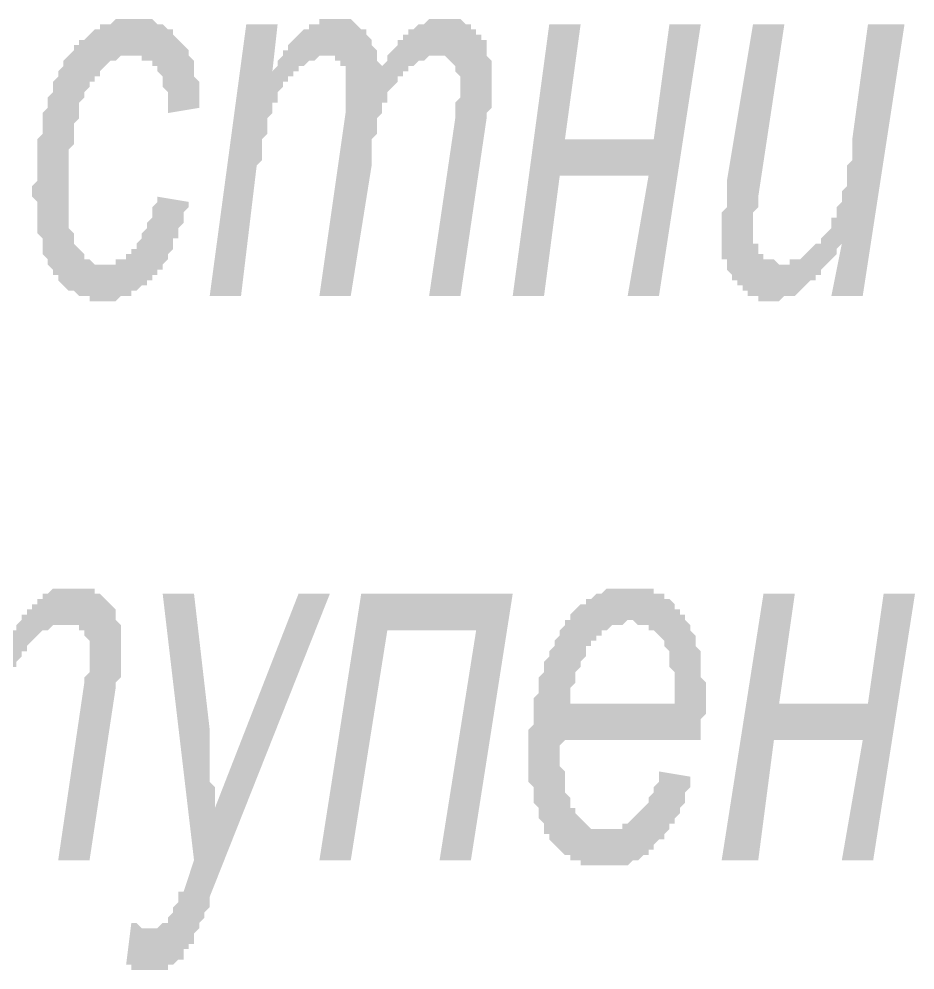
# Model space of a CAD drawing. Header units: millimetres. Extents: x 1372 to 666090, y 1285 to 31551.
# Drawn here: x 506236 to 506952, y 5046 to 5805 of the extents above; entities that cross this region are included whole.
import ezdxf

# ---------------------------------------------------------------- set-up
doc = ezdxf.new("R2010")
doc.units = ezdxf.units.MM
doc.layers.add('PDF _75-АЗ Штамп', color=7, linetype='Continuous')

msp = doc.modelspace()

# ---------------------------------------------------------------- hatches: boundary and pattern name
at = {"layer": 'PDF _75-АЗ Штамп', "transparency": 33554559}
for points in [[(506346.92, 5663.04), (506371.94, 5658.87), (506371.94, 5654.69), (506367.77, 5650.52), (506367.77, 5646.35), (506367.77, 5642.18), (506363.6, 5638.01), (506363.6, 5633.84), (506363.6, 5629.67), (506359.43, 5629.67), (506359.43, 5625.5), (506359.43, 5621.32), (506355.26, 5617.15), (506355.26, 5612.98), (506355.26, 5612.98), (506351.09, 5608.81), (506351.09, 5604.64), (506346.92, 5604.64), (506346.92, 5600.47), (506342.74, 5600.47), (506342.74, 5596.3), (506338.57, 5596.3), (506338.57, 5592.13), (506334.4, 5592.13), (506330.23, 5587.96), (506330.23, 5587.96), (506326.06, 5587.96), (506326.06, 5583.78), (506321.89, 5583.78), (506317.72, 5583.78), (506317.72, 5583.78), (506313.55, 5579.61), (506309.38, 5579.61), (506309.38, 5579.61), (506305.2, 5579.61), (506305.2, 5579.61), (506301.03, 5579.61), (506296.86, 5579.61), (506292.69, 5579.61), (506292.69, 5583.78), (506288.52, 5583.78), (506284.35, 5583.78), (506284.35, 5583.78), (506280.18, 5587.96), (506280.18, 5587.96), (506276.01, 5587.96), (506271.83, 5592.13), (506271.83, 5592.13), (506267.66, 5596.3), (506267.66, 5600.47), (506263.49, 5600.47), (506263.49, 5604.64), (506263.49, 5604.64), (506259.32, 5608.81), (506259.32, 5612.98), (506259.32, 5612.98), (506255.15, 5617.15), (506255.15, 5621.32), (506255.15, 5625.5), (506255.15, 5629.67), (506250.98, 5633.84), (506250.98, 5633.84), (506250.98, 5638.01), (506250.98, 5642.18), (506250.98, 5646.35), (506250.98, 5650.52), (506250.98, 5658.87), (506246.81, 5663.04), (506246.81, 5667.21), (506246.81, 5667.21), (506246.81, 5671.38), (506250.98, 5675.55), (506250.98, 5679.72), (506250.98, 5683.89), (506250.98, 5688.06), (506250.98, 5692.23), (506250.98, 5696.41), (506250.98, 5700.58), (506250.98, 5704.75), (506250.98, 5704.75), (506250.98, 5708.92), (506255.15, 5713.09), (506255.15, 5717.26), (506255.15, 5721.43), (506255.15, 5725.6), (506255.15, 5729.78), (506259.32, 5733.95), (506259.32, 5733.95), (506259.32, 5738.12), (506259.32, 5742.29), (506263.49, 5746.46), (506263.49, 5750.63), (506263.49, 5754.8), (506267.66, 5758.97), (506267.66, 5763.14), (506271.83, 5767.32), (506271.83, 5767.32), (506271.83, 5771.49), (506276.01, 5775.66), (506276.01, 5775.66), (506280.18, 5779.83), (506280.18, 5784), (506284.35, 5784), (506284.35, 5788.17), (506288.52, 5788.17), (506288.52, 5788.17), (506292.69, 5792.34), (506292.69, 5792.34), (506296.86, 5796.51), (506301.03, 5796.51), (506301.03, 5800.69), (506305.2, 5800.69), (506305.2, 5800.69), (506309.38, 5800.69), (506313.55, 5804.86), (506313.55, 5804.86), (506317.72, 5804.86), (506321.89, 5804.86), (506321.89, 5804.86), (506326.06, 5804.86), (506330.23, 5804.86), (506330.23, 5804.86), (506334.4, 5804.86), (506338.57, 5804.86), (506338.57, 5804.86), (506342.74, 5804.86), (506346.92, 5800.69), (506346.92, 5800.69), (506351.09, 5800.69), (506355.26, 5796.51), (506355.26, 5796.51), (506359.43, 5796.51), (506359.43, 5792.34), (506363.6, 5788.17), (506363.6, 5788.17), (506367.77, 5784), (506367.77, 5784), (506371.94, 5779.83), (506371.94, 5775.66), (506371.94, 5775.66), (506376.11, 5771.49), (506376.11, 5767.32), (506376.11, 5763.14), (506376.11, 5758.97), (506380.29, 5754.8), (506380.29, 5750.63), (506380.29, 5746.46), (506380.29, 5742.29), (506380.29, 5738.12), (506380.29, 5733.95), (506380.29, 5733.95), (506355.26, 5729.78), (506355.26, 5738.12), (506355.26, 5742.29), (506355.26, 5746.46), (506355.26, 5746.46), (506351.09, 5750.63), (506351.09, 5754.8), (506351.09, 5758.97), (506346.92, 5763.14), (506346.92, 5763.14), (506346.92, 5767.32), (506342.74, 5767.32), (506342.74, 5771.49), (506338.57, 5771.49), (506334.4, 5771.49), (506334.4, 5775.66), (506330.23, 5775.66), (506326.06, 5775.66), (506326.06, 5775.66), (506321.89, 5775.66), (506321.89, 5775.66), (506317.72, 5775.66), (506313.55, 5771.49), (506313.55, 5771.49), (506309.38, 5771.49), (506305.2, 5767.32), (506305.2, 5767.32), (506301.03, 5763.14), (506301.03, 5763.14), (506301.03, 5758.97), (506296.86, 5758.97), (506296.86, 5754.8), (506292.69, 5754.8), (506292.69, 5750.63), (506288.52, 5746.46), (506288.52, 5742.29), (506288.52, 5742.29), (506284.35, 5738.12), (506284.35, 5733.95), (506284.35, 5729.78), (506284.35, 5725.6), (506280.18, 5721.43), (506280.18, 5717.26), (506280.18, 5713.09), (506280.18, 5708.92), (506280.18, 5704.75), (506276.01, 5700.58), (506276.01, 5696.41), (506276.01, 5692.23), (506276.01, 5688.06), (506276.01, 5683.89), (506276.01, 5679.72), (506276.01, 5679.72), (506276.01, 5675.55), (506276.01, 5671.38), (506276.01, 5667.21), (506276.01, 5663.04), (506276.01, 5658.87), (506276.01, 5654.69), (506276.01, 5650.52), (506276.01, 5646.35), (506276.01, 5642.18), (506276.01, 5638.01), (506280.18, 5633.84), (506280.18, 5629.67), (506280.18, 5625.5), (506280.18, 5625.5), (506284.35, 5621.32), (506284.35, 5621.32), (506288.52, 5617.15), (506288.52, 5612.98), (506292.69, 5612.98), (506292.69, 5612.98), (506296.86, 5608.81), (506301.03, 5608.81), (506301.03, 5608.81), (506305.2, 5608.81), (506305.2, 5608.81), (506309.38, 5608.81), (506313.55, 5608.81), (506313.55, 5612.98), (506317.72, 5612.98), (506321.89, 5612.98), (506321.89, 5617.15), (506326.06, 5617.15), (506326.06, 5621.32), (506330.23, 5621.32), (506330.23, 5625.5), (506330.23, 5625.5), (506334.4, 5629.67), (506334.4, 5633.84), (506338.57, 5638.01), (506338.57, 5638.01), (506338.57, 5642.18), (506342.74, 5646.35), (506342.74, 5650.52), (506342.74, 5654.69), (506346.92, 5658.87), (506346.92, 5663.04), (506346.92, 5663.04)], [(506388.63, 5583.78), (506417.83, 5800.69), (506442.85, 5800.69), (506438.68, 5763.14), (506442.85, 5767.32), (506442.85, 5771.49), (506447.02, 5775.66), (506447.02, 5779.83), (506451.2, 5779.83), (506451.2, 5784), (506455.37, 5788.17), (506455.37, 5788.17), (506459.54, 5792.34), (506459.54, 5792.34), (506463.71, 5796.51), (506463.71, 5796.51), (506467.88, 5796.51), (506467.88, 5800.69), (506472.05, 5800.69), (506476.22, 5800.69), (506476.22, 5804.86), (506480.39, 5804.86), (506484.56, 5804.86), (506488.74, 5804.86), (506488.74, 5804.86), (506492.91, 5804.86), (506497.08, 5804.86), (506497.08, 5804.86), (506501.25, 5804.86), (506505.42, 5800.69), (506505.42, 5800.69), (506509.59, 5796.51), (506509.59, 5796.51), (506513.76, 5796.51), (506513.76, 5792.34), (506517.93, 5788.17), (506517.93, 5788.17), (506517.93, 5784), (506522.11, 5779.83), (506522.11, 5775.66), (506522.11, 5771.49), (506526.28, 5767.32), (506526.28, 5763.14), (506526.28, 5767.32), (506530.45, 5771.49), (506530.45, 5775.66), (506534.62, 5779.83), (506534.62, 5779.83), (506538.79, 5784), (506538.79, 5788.17), (506542.96, 5788.17), (506542.96, 5792.34), (506547.13, 5792.34), (506547.13, 5796.51), (506551.3, 5796.51), (506551.3, 5796.51), (506555.47, 5800.69), (506555.47, 5800.69), (506559.65, 5800.69), (506563.82, 5804.86), (506563.82, 5804.86), (506567.99, 5804.86), (506572.16, 5804.86), (506572.16, 5804.86), (506576.33, 5804.86), (506580.5, 5804.86), (506584.67, 5804.86), (506584.67, 5804.86), (506588.84, 5804.86), (506593.02, 5800.69), (506593.02, 5800.69), (506597.19, 5800.69), (506597.19, 5796.51), (506601.36, 5796.51), (506601.36, 5792.34), (506605.53, 5792.34), (506605.53, 5788.17), (506609.7, 5788.17), (506609.7, 5784), (506609.7, 5779.83), (506609.7, 5775.66), (506613.87, 5771.49), (506613.87, 5767.32), (506613.87, 5763.14), (506613.87, 5758.97), (506613.87, 5754.8), (506613.87, 5754.8), (506613.87, 5750.63), (506613.87, 5746.46), (506613.87, 5742.29), (506613.87, 5738.12), (506613.87, 5733.95), (506609.7, 5729.78), (506609.7, 5725.6), (506609.7, 5725.6), (506588.84, 5583.78), (506563.82, 5583.78), (506584.67, 5725.6), (506584.67, 5733.95), (506584.67, 5738.12), (506588.84, 5742.29), (506588.84, 5746.46), (506588.84, 5750.63), (506588.84, 5750.63), (506588.84, 5750.63), (506588.84, 5754.8), (506588.84, 5758.97), (506584.67, 5763.14), (506584.67, 5767.32), (506584.67, 5767.32), (506580.5, 5771.49), (506580.5, 5771.49), (506576.33, 5775.66), (506572.16, 5775.66), (506567.99, 5775.66), (506567.99, 5775.66), (506567.99, 5775.66), (506563.82, 5775.66), (506563.82, 5775.66), (506559.65, 5771.49), (506555.47, 5771.49), (506555.47, 5771.49), (506551.3, 5767.32), (506547.13, 5767.32), (506547.13, 5763.14), (506542.96, 5763.14), (506542.96, 5758.97), (506538.79, 5758.97), (506538.79, 5754.8), (506534.62, 5750.63), (506534.62, 5750.63), (506530.45, 5746.46), (506530.45, 5742.29), (506530.45, 5738.12), (506526.28, 5738.12), (506526.28, 5738.12), (506526.28, 5733.95), (506526.28, 5729.78), (506522.11, 5725.6), (506522.11, 5725.6), (506522.11, 5721.43), (506522.11, 5717.26), (506522.11, 5713.09), (506517.93, 5708.92), (506517.93, 5704.75), (506517.93, 5696.41), (506517.93, 5692.23), (506517.93, 5688.06), (506501.25, 5583.78), (506476.22, 5583.78), (506497.08, 5729.78), (506497.08, 5733.95), (506497.08, 5742.29), (506497.08, 5746.46), (506497.08, 5746.46), (506497.08, 5750.63), (506497.08, 5750.63), (506497.08, 5754.8), (506497.08, 5758.97), (506497.08, 5763.14), (506497.08, 5767.32), (506492.91, 5767.32), (506492.91, 5771.49), (506488.74, 5771.49), (506488.74, 5775.66), (506484.56, 5775.66), (506484.56, 5775.66), (506480.39, 5775.66), (506476.22, 5775.66), (506476.22, 5775.66), (506472.05, 5771.49), (506467.88, 5771.49), (506467.88, 5771.49), (506463.71, 5767.32), (506459.54, 5767.32), (506459.54, 5763.14), (506455.37, 5763.14), (506455.37, 5758.97), (506451.2, 5758.97), (506451.2, 5754.8), (506447.02, 5754.8), (506447.02, 5750.63), (506442.85, 5746.46), (506442.85, 5742.29), (506442.85, 5738.12), (506438.68, 5738.12), (506438.68, 5733.95), (506438.68, 5729.78), (506438.68, 5729.78), (506434.51, 5725.6), (506434.51, 5721.43), (506434.51, 5717.26), (506434.51, 5713.09), (506430.34, 5708.92), (506430.34, 5704.75), (506430.34, 5700.58), (506430.34, 5696.41), (506430.34, 5692.23), (506426.17, 5688.06), (506426.17, 5688.06), (506413.65, 5583.78)], [(506659.75, 5800.69), (506684.78, 5800.69), (506672.27, 5708.92), (506743.18, 5708.92), (506755.69, 5800.69), (506780.72, 5800.69), (506747.35, 5583.78), (506722.32, 5583.78), (506739.01, 5679.72), (506668.1, 5679.72), (506655.58, 5583.78), (506630.56, 5583.78)], [(506893.34, 5625.5), (506889.17, 5621.32), (506889.17, 5617.15), (506885, 5612.98), (506880.83, 5608.81), (506880.83, 5608.81), (506876.66, 5604.64), (506876.66, 5600.47), (506872.48, 5600.47), (506872.48, 5596.3), (506868.31, 5596.3), (506864.14, 5592.13), (506864.14, 5592.13), (506859.97, 5587.96), (506859.97, 5587.96), (506855.8, 5583.78), (506855.8, 5583.78), (506851.63, 5583.78), (506847.46, 5583.78), (506847.46, 5583.78), (506843.29, 5579.61), (506843.29, 5579.61), (506839.11, 5579.61), (506839.11, 5579.61), (506834.94, 5579.61), (506834.94, 5579.61), (506830.77, 5579.61), (506826.6, 5579.61), (506826.6, 5583.78), (506822.43, 5583.78), (506818.26, 5583.78), (506818.26, 5587.96), (506814.09, 5587.96), (506814.09, 5592.13), (506809.92, 5592.13), (506809.92, 5596.3), (506805.75, 5596.3), (506805.75, 5600.47), (506801.57, 5604.64), (506801.57, 5608.81), (506801.57, 5612.98), (506797.4, 5612.98), (506797.4, 5617.15), (506797.4, 5621.32), (506797.4, 5625.5), (506797.4, 5629.67), (506797.4, 5633.84), (506797.4, 5633.84), (506797.4, 5638.01), (506797.4, 5642.18), (506797.4, 5646.35), (506797.4, 5650.52), (506801.57, 5654.69), (506801.57, 5658.87), (506801.57, 5663.04), (506801.57, 5667.21), (506801.57, 5675.55), (506801.57, 5675.55), (506822.43, 5800.69), (506847.46, 5800.69), (506826.6, 5663.04), (506826.6, 5658.87), (506826.6, 5654.69), (506822.43, 5650.52), (506822.43, 5646.35), (506822.43, 5642.18), (506822.43, 5638.01), (506822.43, 5638.01), (506822.43, 5629.67), (506822.43, 5625.5), (506826.6, 5625.5), (506826.6, 5621.32), (506826.6, 5617.15), (506830.77, 5617.15), (506830.77, 5612.98), (506834.94, 5612.98), (506834.94, 5612.98), (506839.11, 5612.98), (506843.29, 5608.81), (506843.29, 5608.81), (506847.46, 5608.81), (506851.63, 5608.81), (506851.63, 5612.98), (506855.8, 5612.98), (506859.97, 5612.98), (506859.97, 5612.98), (506864.14, 5617.15), (506864.14, 5617.15), (506868.31, 5621.32), (506868.31, 5621.32), (506872.48, 5625.5), (506876.66, 5625.5), (506876.66, 5629.67), (506880.83, 5633.84), (506880.83, 5633.84), (506885, 5638.01), (506885, 5642.18), (506885, 5646.35), (506889.17, 5646.35), (506889.17, 5650.52), (506889.17, 5654.69), (506893.34, 5658.87), (506893.34, 5663.04), (506893.34, 5667.21), (506893.34, 5667.21), (506897.51, 5671.38), (506897.51, 5675.55), (506897.51, 5675.55), (506897.51, 5679.72), (506897.51, 5683.89), (506897.51, 5688.06), (506901.68, 5692.23), (506901.68, 5696.41), (506901.68, 5704.75), (506901.68, 5708.92), (506914.2, 5800.69), (506943.39, 5800.69), (506910.02, 5583.78), (506885, 5583.78)], [(506092.47, 5133.3), (506121.67, 5346.03), (506146.7, 5346.03), (506142.53, 5312.66), (506146.7, 5316.83), (506146.7, 5321), (506150.87, 5321), (506150.87, 5325.17), (506155.04, 5329.34), (506155.04, 5329.34), (506159.21, 5333.51), (506159.21, 5337.68), (506163.38, 5337.68), (506163.38, 5341.86), (506167.56, 5341.86), (506167.56, 5341.86), (506171.73, 5346.03), (506175.9, 5346.03), (506175.9, 5350.2), (506180.07, 5350.2), (506180.07, 5350.2), (506184.24, 5350.2), (506188.41, 5350.2), (506192.58, 5350.2), (506192.58, 5350.2), (506196.75, 5350.2), (506200.92, 5350.2), (506200.92, 5350.2), (506205.1, 5350.2), (506209.27, 5350.2), (506209.27, 5346.03), (506213.44, 5346.03), (506213.44, 5341.86), (506217.61, 5341.86), (506217.61, 5337.68), (506221.78, 5337.68), (506221.78, 5333.51), (506225.95, 5329.34), (506225.95, 5325.17), (506225.95, 5321), (506225.95, 5316.83), (506230.12, 5312.66), (506230.12, 5312.66), (506230.12, 5316.83), (506234.29, 5316.83), (506234.29, 5321), (506238.47, 5325.17), (506238.47, 5329.34), (506242.64, 5329.34), (506242.64, 5333.51), (506246.81, 5333.51), (506246.81, 5337.68), (506250.98, 5337.68), (506250.98, 5341.86), (506255.15, 5341.86), (506255.15, 5346.03), (506259.32, 5346.03), (506259.32, 5346.03), (506263.49, 5350.2), (506267.66, 5350.2), (506267.66, 5350.2), (506271.83, 5350.2), (506276.01, 5350.2), (506276.01, 5350.2), (506280.18, 5350.2), (506284.35, 5350.2), (506288.52, 5350.2), (506288.52, 5350.2), (506292.69, 5350.2), (506296.86, 5350.2), (506296.86, 5346.03), (506301.03, 5346.03), (506301.03, 5346.03), (506305.2, 5341.86), (506305.2, 5341.86), (506309.38, 5337.68), (506309.38, 5337.68), (506313.55, 5333.51), (506313.55, 5329.34), (506313.55, 5325.17), (506313.55, 5325.17), (506317.72, 5321), (506317.72, 5316.83), (506317.72, 5312.66), (506317.72, 5308.49), (506317.72, 5304.32), (506317.72, 5300.14), (506317.72, 5295.97), (506317.72, 5295.97), (506317.72, 5291.8), (506317.72, 5287.63), (506317.72, 5279.29), (506313.55, 5275.12), (506313.55, 5270.95), (506313.55, 5270.95), (506292.69, 5133.3), (506267.66, 5133.3), (506288.52, 5275.12), (506288.52, 5279.29), (506292.69, 5283.46), (506292.69, 5287.63), (506292.69, 5291.8), (506292.69, 5295.97), (506292.69, 5300.14), (506292.69, 5300.14), (506292.69, 5304.32), (506292.69, 5308.49), (506288.52, 5312.66), (506288.52, 5312.66), (506288.52, 5316.83), (506284.35, 5316.83), (506284.35, 5321), (506280.18, 5321), (506276.01, 5321), (506276.01, 5321), (506276.01, 5321), (506271.83, 5321), (506267.66, 5321), (506267.66, 5321), (506263.49, 5321), (506259.32, 5316.83), (506259.32, 5316.83), (506255.15, 5316.83), (506250.98, 5312.66), (506250.98, 5312.66), (506246.81, 5308.49), (506246.81, 5308.49), (506242.64, 5304.32), (506242.64, 5300.14), (506238.47, 5300.14), (506238.47, 5295.97), (506234.29, 5291.8), (506234.29, 5291.8), (506234.29, 5287.63), (506230.12, 5287.63), (506230.12, 5283.46), (506230.12, 5279.29), (506230.12, 5279.29), (506230.12, 5275.12), (506225.95, 5270.95), (506225.95, 5266.77), (506225.95, 5262.6), (506225.95, 5258.43), (506221.78, 5254.26), (506221.78, 5250.09), (506221.78, 5245.92), (506221.78, 5241.75), (506221.78, 5237.58), (506205.1, 5133.3), (506180.07, 5133.3), (506200.92, 5275.12), (506200.92, 5283.46), (506200.92, 5287.63), (506200.92, 5291.8), (506200.92, 5295.97), (506205.1, 5295.97), (506205.1, 5300.14), (506200.92, 5304.32), (506200.92, 5308.49), (506200.92, 5308.49), (506200.92, 5312.66), (506196.75, 5316.83), (506196.75, 5316.83), (506192.58, 5321), (506192.58, 5321), (506188.41, 5321), (506188.41, 5321), (506184.24, 5321), (506180.07, 5321), (506180.07, 5321), (506175.9, 5321), (506171.73, 5316.83), (506171.73, 5316.83), (506167.56, 5316.83), (506163.38, 5312.66), (506163.38, 5312.66), (506159.21, 5308.49), (506159.21, 5308.49), (506155.04, 5304.32), (506155.04, 5304.32), (506150.87, 5300.14), (506150.87, 5295.97), (506146.7, 5291.8), (506146.7, 5291.8), (506146.7, 5287.63), (506142.53, 5283.46), (506142.53, 5283.46), (506142.53, 5279.29), (506142.53, 5275.12), (506138.36, 5270.95), (506138.36, 5266.77), (506138.36, 5266.77), (506138.36, 5262.6), (506134.19, 5258.43), (506134.19, 5254.26), (506134.19, 5250.09), (506134.19, 5241.75), (506134.19, 5237.58), (506130.01, 5233.41), (506130.01, 5233.41), (506117.5, 5133.3)], [(506321.89, 5049.87), (506326.06, 5083.24), (506326.06, 5083.24), (506330.23, 5083.24), (506334.4, 5079.07), (506338.57, 5079.07), (506338.57, 5079.07), (506342.74, 5079.07), (506342.74, 5079.07), (506346.92, 5079.07), (506351.09, 5083.24), (506351.09, 5083.24), (506355.26, 5083.24), (506355.26, 5087.41), (506355.26, 5087.41), (506359.43, 5091.58), (506359.43, 5095.76), (506363.6, 5099.93), (506363.6, 5104.1), (506363.6, 5108.27), (506367.77, 5108.27), (506376.11, 5133.3), (506351.09, 5346.03), (506376.11, 5346.03), (506388.63, 5237.58), (506388.63, 5233.41), (506388.63, 5229.23), (506388.63, 5225.06), (506388.63, 5220.89), (506388.63, 5216.72), (506388.63, 5212.55), (506388.63, 5208.38), (506388.63, 5204.21), (506388.63, 5200.04), (506388.63, 5195.86), (506392.8, 5191.69), (506392.8, 5187.52), (506392.8, 5183.35), (506392.8, 5179.18), (506392.8, 5175.01), (506392.8, 5175.01), (506459.54, 5346.03), (506484.56, 5346.03), (506388.63, 5104.1), (506388.63, 5099.93), (506388.63, 5095.76), (506384.46, 5091.58), (506384.46, 5087.41), (506380.29, 5083.24), (506380.29, 5079.07), (506376.11, 5074.9), (506376.11, 5070.73), (506376.11, 5066.56), (506371.94, 5066.56), (506371.94, 5062.39), (506367.77, 5062.39), (506367.77, 5058.22), (506367.77, 5058.22), (506367.77, 5054.04), (506363.6, 5054.04), (506359.43, 5049.87), (506359.43, 5049.87), (506355.26, 5049.87), (506355.26, 5045.7), (506351.09, 5045.7), (506346.92, 5045.7), (506346.92, 5045.7), (506342.74, 5045.7), (506342.74, 5045.7), (506338.57, 5045.7), (506334.4, 5045.7), (506334.4, 5045.7), (506330.23, 5045.7), (506326.06, 5045.7), (506326.06, 5049.87), (506321.89, 5049.87)], [(506509.59, 5346.03), (506630.56, 5346.03), (506597.19, 5133.3), (506572.16, 5133.3), (506601.36, 5316.83), (506530.45, 5316.83), (506501.25, 5133.3), (506476.22, 5133.3)], [(506830.77, 5346.03), (506855.8, 5346.03), (506843.29, 5258.43), (506914.2, 5258.43), (506926.71, 5346.03), (506951.74, 5346.03), (506918.37, 5133.3), (506893.34, 5133.3), (506910.02, 5229.23), (506839.11, 5229.23), (506826.6, 5133.3), (506797.4, 5133.3)]]:
    msp.add_hatch(color=256, dxfattribs=at).paths.add_polyline_path(points)
h = msp.add_hatch(color=256, dxfattribs=at)
h.paths.add_polyline_path([(506747.35, 5204.21), (506772.38, 5200.04), (506772.38, 5195.86), (506772.38, 5195.86), (506772.38, 5191.69), (506768.2, 5187.52), (506768.2, 5183.35), (506768.2, 5179.18), (506768.2, 5179.18), (506764.03, 5175.01), (506764.03, 5170.84), (506759.86, 5166.67), (506759.86, 5162.49), (506755.69, 5162.49), (506755.69, 5158.32), (506751.52, 5154.15), (506751.52, 5149.98), (506747.35, 5149.98), (506747.35, 5149.98), (506743.18, 5145.81), (506743.18, 5141.64), (506739.01, 5141.64), (506739.01, 5137.47), (506734.84, 5137.47), (506734.84, 5137.47), (506730.66, 5133.3), (506726.49, 5133.3), (506726.49, 5133.3), (506722.32, 5129.13), (506718.15, 5129.13), (506718.15, 5129.13), (506713.98, 5129.13), (506709.81, 5129.13), (506709.81, 5129.13), (506705.64, 5129.13), (506701.47, 5129.13), (506701.47, 5129.13), (506697.29, 5129.13), (506693.12, 5129.13), (506693.12, 5129.13), (506688.95, 5129.13), (506684.78, 5129.13), (506684.78, 5133.3), (506680.61, 5133.3), (506676.44, 5133.3), (506676.44, 5137.47), (506672.27, 5137.47), (506672.27, 5137.47), (506668.1, 5141.64), (506668.1, 5141.64), (506663.93, 5145.81), (506663.93, 5145.81), (506659.75, 5149.98), (506659.75, 5154.15), (506655.58, 5154.15), (506655.58, 5158.32), (506655.58, 5162.49), (506651.41, 5166.67), (506651.41, 5170.84), (506651.41, 5170.84), (506651.41, 5175.01), (506647.24, 5179.18), (506647.24, 5179.18), (506647.24, 5183.35), (506647.24, 5187.52), (506647.24, 5191.69), (506643.07, 5195.86), (506643.07, 5200.04), (506643.07, 5204.21), (506643.07, 5208.38), (506643.07, 5212.55), (506643.07, 5216.72), (506643.07, 5216.72), (506643.07, 5220.89), (506643.07, 5225.06), (506643.07, 5229.23), (506643.07, 5233.41), (506643.07, 5237.58), (506647.24, 5241.75), (506647.24, 5245.92), (506647.24, 5250.09), (506647.24, 5254.26), (506647.24, 5258.43), (506647.24, 5262.6), (506651.41, 5266.77), (506651.41, 5270.95), (506651.41, 5275.12), (506651.41, 5279.29), (506655.58, 5283.46), (506655.58, 5287.63), (506655.58, 5287.63), (506655.58, 5291.8), (506659.75, 5295.97), (506659.75, 5300.14), (506659.75, 5300.14), (506663.93, 5304.32), (506663.93, 5308.49), (506668.1, 5312.66), (506668.1, 5316.83), (506668.1, 5316.83), (506672.27, 5321), (506672.27, 5325.17), (506676.44, 5325.17), (506676.44, 5329.34), (506680.61, 5333.51), (506680.61, 5333.51), (506684.78, 5337.68), (506684.78, 5337.68), (506688.95, 5337.68), (506688.95, 5341.86), (506693.12, 5341.86), (506693.12, 5341.86), (506697.29, 5346.03), (506701.47, 5346.03), (506701.47, 5346.03), (506705.64, 5350.2), (506709.81, 5350.2), (506709.81, 5350.2), (506713.98, 5350.2), (506718.15, 5350.2), (506718.15, 5350.2), (506722.32, 5350.2), (506722.32, 5350.2), (506726.49, 5350.2), (506730.66, 5350.2), (506734.84, 5350.2), (506734.84, 5350.2), (506739.01, 5350.2), (506743.18, 5350.2), (506743.18, 5346.03), (506747.35, 5346.03), (506751.52, 5346.03), (506751.52, 5341.86), (506755.69, 5341.86), (506755.69, 5341.86), (506759.86, 5337.68), (506759.86, 5333.51), (506764.03, 5333.51), (506764.03, 5329.34), (506768.2, 5329.34), (506768.2, 5325.17), (506772.38, 5321), (506772.38, 5321), (506772.38, 5316.83), (506776.55, 5312.66), (506776.55, 5308.49), (506776.55, 5304.32), (506776.55, 5304.32), (506780.72, 5300.14), (506780.72, 5295.97), (506780.72, 5291.8), (506780.72, 5287.63), (506780.72, 5283.46), (506780.72, 5279.29), (506784.89, 5275.12), (506784.89, 5270.95), (506784.89, 5266.77), (506784.89, 5262.6), (506784.89, 5258.43), (506784.89, 5254.26), (506784.89, 5250.09), (506780.72, 5245.92), (506780.72, 5241.75), (506780.72, 5237.58), (506780.72, 5233.41), (506780.72, 5229.23), (506672.27, 5229.23), (506668.1, 5225.06), (506668.1, 5220.89), (506668.1, 5220.89), (506668.1, 5212.55), (506668.1, 5208.38), (506672.27, 5204.21), (506672.27, 5200.04), (506672.27, 5195.86), (506672.27, 5191.69), (506672.27, 5187.52), (506672.27, 5187.52), (506676.44, 5183.35), (506676.44, 5179.18), (506676.44, 5175.01), (506680.61, 5175.01), (506680.61, 5175.01), (506680.61, 5170.84), (506684.78, 5166.67), (506684.78, 5166.67), (506688.95, 5162.49), (506688.95, 5162.49), (506693.12, 5158.32), (506697.29, 5158.32), (506697.29, 5158.32), (506701.47, 5158.32), (506701.47, 5158.32), (506705.64, 5158.32), (506709.81, 5158.32), (506709.81, 5158.32), (506713.98, 5158.32), (506718.15, 5158.32), (506718.15, 5162.49), (506722.32, 5162.49), (506726.49, 5166.67), (506726.49, 5166.67), (506730.66, 5170.84), (506730.66, 5170.84), (506734.84, 5175.01), (506734.84, 5175.01), (506739.01, 5179.18), (506739.01, 5183.35), (506743.18, 5187.52), (506743.18, 5187.52), (506743.18, 5191.69), (506747.35, 5195.86), (506747.35, 5200.04), (506747.35, 5204.21), (506747.35, 5204.21)], flags=0)
h.paths.add_polyline_path([(506676.44, 5258.43), (506759.86, 5258.43), (506759.86, 5262.6), (506759.86, 5266.77), (506759.86, 5270.95), (506759.86, 5275.12), (506759.86, 5279.29), (506759.86, 5283.46), (506755.69, 5287.63), (506755.69, 5291.8), (506755.69, 5295.97), (506755.69, 5300.14), (506751.52, 5304.32), (506751.52, 5304.32), (506751.52, 5308.49), (506751.52, 5308.49), (506747.35, 5312.66), (506747.35, 5312.66), (506743.18, 5316.83), (506739.01, 5316.83), (506739.01, 5321), (506734.84, 5321), (506734.84, 5321), (506730.66, 5321), (506726.49, 5325.17), (506726.49, 5325.17), (506722.32, 5325.17), (506718.15, 5321), (506718.15, 5321), (506713.98, 5321), (506709.81, 5321), (506709.81, 5321), (506705.64, 5316.83), (506701.47, 5316.83), (506701.47, 5312.66), (506697.29, 5312.66), (506697.29, 5308.49), (506693.12, 5308.49), (506693.12, 5304.32), (506688.95, 5304.32), (506688.95, 5300.14), (506688.95, 5295.97), (506684.78, 5291.8), (506684.78, 5291.8), (506684.78, 5287.63), (506680.61, 5283.46), (506680.61, 5279.29), (506680.61, 5275.12), (506676.44, 5270.95), (506676.44, 5266.77), (506676.44, 5262.6), (506676.44, 5258.43), (506676.44, 5258.43)], flags=0)

doc.saveas('drawing.dxf')
